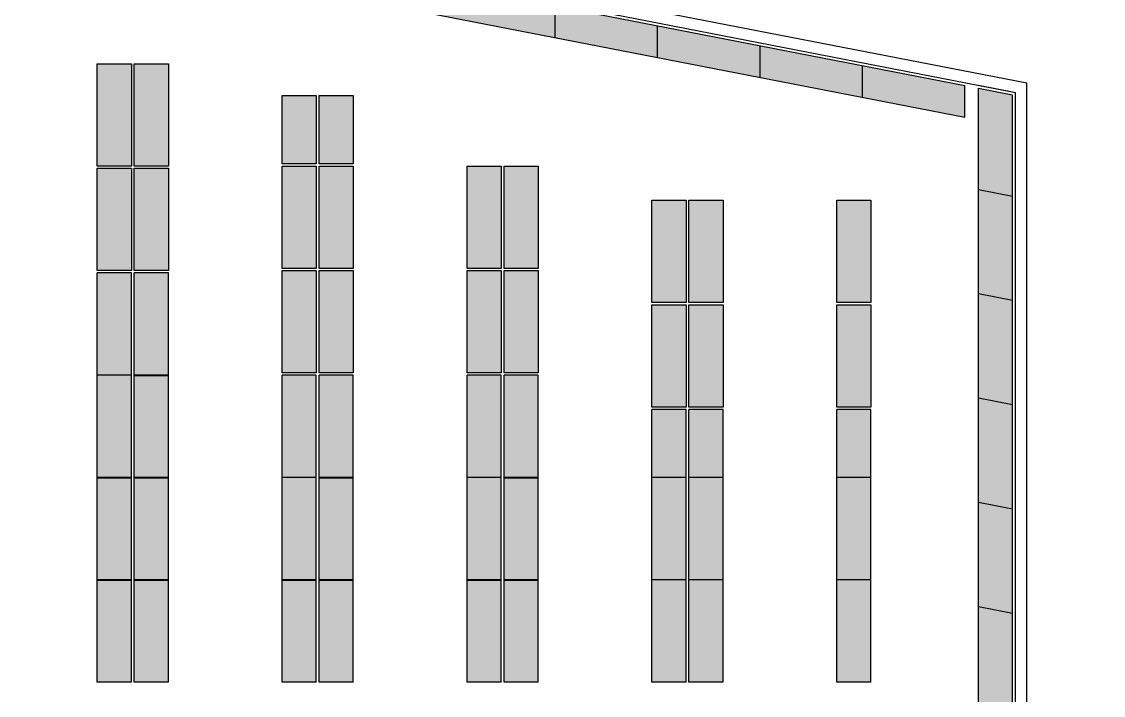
# Model space of a CAD drawing. Header units: centimetres. Extents: x 370416 to 395283, y 44791 to 69658.
# Drawn here: x 379251 to 381152, y 58654 to 59839 of the extents above; entities that cross this region are included whole.
import ezdxf

# ---------------------------------------------------------------- set-up
doc = ezdxf.new("R2010")
doc.units = ezdxf.units.CM
doc.layers.add('D RACK', color=7, linetype='Continuous')

msp = doc.modelspace()

# ---------------------------------------------------------------- hatches: boundary and pattern name
at = {"layer": 'D RACK', "lineweight": -3, "true_color": 0x4554a5, "transparency": 33554483}
h = msp.add_hatch(color=175, dxfattribs=at)
h.dxf.hatch_style = 1
h.paths.add_polyline_path([(380728.6, 59762.3), (380728.6, 59706.3), (380908.6, 59671.2), (380908.6, 59727.3)])
h.paths.add_polyline_path([(380728.6, 59762.3), (380548.6, 59797.4), (380548.6, 59741.4), (380728.6, 59706.3)])
h.paths.add_polyline_path([(380548.6, 59797.4), (380368.6, 59832.4), (380368.6, 59776.4), (380548.6, 59741.4)])
h.paths.add_polyline_path([(380368.6, 59832.4), (380188.6, 59867.5), (380188.6, 59811.5), (380368.6, 59776.4)])
h.paths.add_polyline_path([(380188.6, 59867.5), (380008.6, 59902.5), (380008.6, 59846.5), (380188.6, 59811.5)])
h.paths.add_polyline_path([(379828.6, 59937.6), (379828.6, 59881.6), (380008.6, 59846.5), (380008.6, 59902.5)])
h.paths.add_polyline_path([(379828.6, 59937.6), (379648.6, 59972.7), (379648.6, 59916.6), (379828.6, 59881.6)])
h.paths.add_polyline_path([(379648.6, 59972.7), (379468.6, 60007.7), (379468.6, 59951.7), (379648.6, 59916.6)])
h.paths.add_polyline_path([(378568.6, 60183), (378388.6, 60218), (378388.6, 60162), (378568.6, 60126.9)])
h.paths.add_polyline_path([(378568.6, 60183), (378568.6, 60126.9), (378748.6, 60091.9), (378748.6, 60147.9)])
h.paths.add_polyline_path([(378928.6, 60112.9), (378748.6, 60147.9), (378748.6, 60091.9), (378928.6, 60056.8)])
h.paths.add_polyline_path([(378928.6, 60112.9), (378928.6, 60056.8), (379108.6, 60021.8), (379108.6, 60077.8)])
h.paths.add_polyline_path([(379108.6, 60077.8), (379108.6, 60021.8), (379288.6, 59986.7), (379288.6, 60042.8)])
h.paths.add_polyline_path([(379288.6, 60042.8), (379288.6, 59986.7), (379468.6, 59951.7), (379468.6, 60007.7)])
h = msp.add_hatch(color=175, dxfattribs=at)
h.dxf.hatch_style = 1
h.paths.add_polyline_path([(379443.6, 59581.4), (379383.6, 59581.4), (379383.6, 59401.4), (379443.6, 59401.4)])
h.paths.add_polyline_path([(379508.6, 59581.4), (379448.6, 59581.4), (379448.6, 59401.4), (379508.6, 59401.4)])
h.paths.add_polyline_path([(379508.6, 59765.4), (379448.6, 59765.4), (379448.6, 59585.4), (379508.6, 59585.4)])
h.paths.add_polyline_path([(379443.6, 59765.4), (379383.6, 59765.4), (379383.6, 59585.4), (379443.6, 59585.4)])
h = msp.add_hatch(color=175, dxfattribs=at)
h.dxf.hatch_style = 1
h.paths.add_polyline_path([(379833.6, 59709.4), (379773.6, 59709.4), (379773.6, 59589.4), (379833.6, 59589.4)])
h.paths.add_polyline_path([(379768.6, 59709.4), (379708.6, 59709.4), (379708.6, 59589.4), (379768.6, 59589.4)])
h.paths.add_polyline_path([(379768.6, 59585.4), (379708.6, 59585.4), (379708.6, 59405.4), (379768.6, 59405.4)])
h.paths.add_polyline_path([(379833.6, 59585.4), (379773.6, 59585.4), (379773.6, 59405.4), (379833.6, 59405.4)])
h.paths.add_polyline_path([(379833.6, 59401.4), (379773.6, 59401.4), (379773.6, 59221.4), (379833.6, 59221.4)])
h.paths.add_polyline_path([(379768.6, 59401.4), (379708.6, 59401.4), (379708.6, 59221.4), (379768.6, 59221.4)])
h = msp.add_hatch(color=175, dxfattribs=at)
h.dxf.hatch_style = 1
h.paths.add_polyline_path([(380992.6, 59710.9), (380932.6, 59722.6), (380932.6, 59544.3), (380992.6, 59532.6)])
h = msp.add_hatch(color=175, dxfattribs=at)
h.dxf.hatch_style = 1
h.paths.add_polyline_path([(380158.6, 59401.4), (380098.6, 59401.4), (380098.6, 59221.4), (380158.6, 59221.4)])
h.paths.add_polyline_path([(380093.6, 59401.4), (380033.6, 59401.4), (380033.6, 59221.4), (380093.6, 59221.4)])
h.paths.add_polyline_path([(380093.6, 59585.4), (380033.6, 59585.4), (380033.6, 59405.4), (380093.6, 59405.4)])
h.paths.add_polyline_path([(380158.6, 59585.4), (380098.6, 59585.4), (380098.6, 59405.4), (380158.6, 59405.4)])
h = msp.add_hatch(color=175, dxfattribs=at)
h.dxf.hatch_style = 1
h.paths.add_polyline_path([(380992.6, 59532.6), (380932.6, 59544.3), (380932.6, 59360.9), (380992.6, 59349.3)])
h = msp.add_hatch(color=175, dxfattribs=at)
h.dxf.hatch_style = 1
h.paths.add_polyline_path([(380418.6, 59341.4), (380358.6, 59341.4), (380358.6, 59161.4), (380418.6, 59161.4)])
h.paths.add_polyline_path([(380483.6, 59341.4), (380423.6, 59341.4), (380423.6, 59161.4), (380483.6, 59161.4)])
h.paths.add_polyline_path([(380483.6, 59525.4), (380423.6, 59525.4), (380423.6, 59345.4), (380483.6, 59345.4)])
h.paths.add_polyline_path([(380418.6, 59525.4), (380358.6, 59525.4), (380358.6, 59345.4), (380418.6, 59345.4)])
h = msp.add_hatch(color=175, dxfattribs=at)
h.dxf.hatch_style = 1
h.paths.add_polyline_path([(380743.6, 59341.4), (380683.6, 59341.4), (380683.6, 59161.4), (380743.6, 59161.4)])
h.paths.add_polyline_path([(380743.6, 59525.4), (380683.6, 59525.4), (380683.6, 59345.4), (380743.6, 59345.4)])
h = msp.add_hatch(color=175, dxfattribs=at)
h.dxf.hatch_style = 1
h.paths.add_polyline_path([(379443.6, 59397.4), (379383.6, 59397.4), (379383.6, 59217.4), (379443.6, 59217.4)])
h.paths.add_polyline_path([(379508.6, 59397.4), (379448.6, 59397.4), (379448.6, 59217.4), (379508.6, 59217.4)])
h.paths.add_polyline_path([(379443.6, 59217.4), (379383.6, 59217.4), (379383.6, 59037.4), (379443.6, 59037.4)])
h.paths.add_polyline_path([(379508.6, 59216.1), (379448.6, 59216.1), (379448.6, 59037.4), (379508.6, 59037.4)])
h.paths.add_polyline_path([(379443.6, 59036.1), (379383.6, 59036.1), (379383.6, 58857.4), (379443.6, 58857.4)])
h.paths.add_polyline_path([(379508.6, 59036.1), (379448.6, 59036.1), (379448.6, 58857.4), (379508.6, 58857.4)])
h.paths.add_polyline_path([(379443.6, 58856.1), (379383.6, 58856.1), (379383.6, 58677.4), (379443.6, 58677.4)])
h.paths.add_polyline_path([(379508.6, 58856.1), (379448.6, 58856.1), (379448.6, 58677.4), (379508.6, 58677.4)])
h = msp.add_hatch(color=175, dxfattribs=at)
h.dxf.hatch_style = 1
h.paths.add_polyline_path([(380992.6, 59349.3), (380932.6, 59360.9), (380932.6, 59177.6), (380992.6, 59165.9)])
h = msp.add_hatch(color=175, dxfattribs=at)
h.dxf.hatch_style = 1
h.paths.add_polyline_path([(379768.6, 59217.4), (379708.6, 59217.4), (379708.6, 59037.4), (379768.6, 59037.4)])
h.paths.add_polyline_path([(379833.6, 59217.4), (379773.6, 59217.4), (379773.6, 59037.4), (379833.6, 59037.4)])
h.paths.add_polyline_path([(379768.6, 59037.4), (379708.6, 59037.4), (379708.6, 58857.4), (379768.6, 58857.4)])
h.paths.add_polyline_path([(379833.6, 59036.1), (379773.6, 59036.1), (379773.6, 58857.4), (379833.6, 58857.4)])
h.paths.add_polyline_path([(379768.6, 58856.1), (379708.6, 58856.1), (379708.6, 58677.4), (379768.6, 58677.4)])
h.paths.add_polyline_path([(379833.6, 58856.1), (379773.6, 58856.1), (379773.6, 58677.4), (379833.6, 58677.4)])
h = msp.add_hatch(color=175, dxfattribs=at)
h.dxf.hatch_style = 1
h.paths.add_polyline_path([(380093.6, 59217.4), (380033.6, 59217.4), (380033.6, 59037.4), (380093.6, 59037.4)])
h.paths.add_polyline_path([(380158.6, 59217.4), (380098.6, 59217.4), (380098.6, 59037.4), (380158.6, 59037.4)])
h.paths.add_polyline_path([(380093.6, 59037.4), (380033.6, 59037.4), (380033.6, 58857.4), (380093.6, 58857.4)])
h.paths.add_polyline_path([(380158.6, 59036.1), (380098.6, 59036.1), (380098.6, 58857.4), (380158.6, 58857.4)])
h.paths.add_polyline_path([(380093.6, 58856.1), (380033.6, 58856.1), (380033.6, 58677.4), (380093.6, 58677.4)])
h.paths.add_polyline_path([(380158.6, 58856.1), (380098.6, 58856.1), (380098.6, 58677.4), (380158.6, 58677.4)])
h = msp.add_hatch(color=175, dxfattribs=at)
h.dxf.hatch_style = 1
h.paths.add_polyline_path([(380093.6, 59217.4), (380033.6, 59217.4), (380033.6, 59037.4), (380093.6, 59037.4)])
h.paths.add_polyline_path([(380158.6, 59217.4), (380098.6, 59217.4), (380098.6, 59037.4), (380158.6, 59037.4)])
h.paths.add_polyline_path([(380093.6, 59037.4), (380033.6, 59037.4), (380033.6, 58857.4), (380093.6, 58857.4)])
h.paths.add_polyline_path([(380158.6, 59036.1), (380098.6, 59036.1), (380098.6, 58857.4), (380158.6, 58857.4)])
h.paths.add_polyline_path([(380093.6, 58856.1), (380033.6, 58856.1), (380033.6, 58677.4), (380093.6, 58677.4)])
h.paths.add_polyline_path([(380158.6, 58856.1), (380098.6, 58856.1), (380098.6, 58677.4), (380158.6, 58677.4)])
h = msp.add_hatch(color=175, dxfattribs=at)
h.dxf.hatch_style = 1
h.paths.add_polyline_path([(380992.6, 59165.9), (380932.6, 59177.6), (380932.6, 58994.2), (380992.6, 58982.5)])
h.paths.add_polyline_path([(380992.6, 58982.5), (380932.6, 58994.2), (380932.6, 58810.8), (380992.6, 58799.1)])
h.paths.add_polyline_path([(380992.6, 58799.1), (380932.6, 58810.8), (380932.6, 58627.4), (380992.6, 58615.7)])
h.paths.add_polyline_path([(380992.6, 58615.7), (380932.6, 58627.4), (380932.6, 58444), (380992.6, 58432.3)])
h = msp.add_hatch(color=175, dxfattribs=at)
h.dxf.hatch_style = 1
h.paths.add_polyline_path([(380418.6, 59157.4), (380358.6, 59157.4), (380358.6, 59037.4), (380418.6, 59037.4)])
h.paths.add_polyline_path([(380418.6, 59037.4), (380358.6, 59037.4), (380358.6, 58857.4), (380418.6, 58857.4)])
h.paths.add_polyline_path([(380418.6, 58857.4), (380358.6, 58857.4), (380358.6, 58677.4), (380418.6, 58677.4)])
h = msp.add_hatch(color=175, dxfattribs=at)
h.dxf.hatch_style = 1
h.paths.add_polyline_path([(380483.6, 59157.4), (380423.6, 59157.4), (380423.6, 59037.4), (380483.6, 59037.4)])
h.paths.add_polyline_path([(380483.6, 59037.4), (380423.6, 59037.4), (380423.6, 58857.4), (380483.6, 58857.4)])
h.paths.add_polyline_path([(380483.6, 58857.4), (380423.6, 58857.4), (380423.6, 58677.4), (380483.6, 58677.4)])
h = msp.add_hatch(color=175, dxfattribs=at)
h.dxf.hatch_style = 1
h.paths.add_polyline_path([(380743.6, 59157.4), (380683.6, 59157.4), (380683.6, 59037.4), (380743.6, 59037.4)])
h.paths.add_polyline_path([(380743.6, 59037.4), (380683.6, 59037.4), (380683.6, 58857.4), (380743.6, 58857.4)])
h.paths.add_polyline_path([(380743.6, 58857.4), (380683.6, 58857.4), (380683.6, 58677.4), (380743.6, 58677.4)])

# ---------------------------------------------------------------- linework, layer by layer
for p, q in [((377873.8, 60343.7), (381017.6, 59731.5)), ((377873.8, 60343.7), (381017.6, 59731.5)), ((377873.8, 60343.7), (381017.6, 59731.5)), ((378324.8, 60235.5), (380997.6, 59715)), ((378388.6, 60218), (380908.6, 59727.3)), ((378388.6, 60162), (380908.6, 59671.2)), ((380188.6, 59811.5), (380188.6, 59867.5)), ((380368.6, 59781.5), (380368.6, 59832.4)), ((380368.6, 59776.4), (380368.6, 59832.4)), ((380548.6, 59746.4), (380548.6, 59797.4)), ((380548.6, 59741.4), (380548.6, 59797.4)), ((380728.6, 59706.3), (380728.6, 59762.3)), ((380728.6, 59706.3), (380728.6, 59762.3)), ((380908.6, 59671.2), (380908.6, 59727.3)), ((380932.6, 59727.7), (380992.6, 59716)), ((380932.6, 59727.7), (380992.6, 59716)), ((381017.6, 59628.5), (381017.6, 59731.5)), ((381017.6, 59628.5), (381017.6, 59731.5)), ((379708.6, 59709.4), (379768.6, 59709.4)), ((379773.6, 59709.4), (379833.6, 59709.4)), ((380932.6, 57140.6), (380932.6, 59722.6)), ((380932.6, 59722.6), (380992.6, 59710.9)), ((380932.6, 59722.6), (380992.6, 59710.9)), ((380992.6, 57128.9), (380992.6, 59710.9)), ((380997.6, 59628.5), (380997.6, 59715)), ((380997.6, 59628.5), (380997.6, 59715)), ((380997.6, 56963.5), (380997.6, 59628.5)), ((380997.6, 56963.5), (380997.6, 59628.5)), ((381017.6, 56963.5), (381017.6, 59628.5)), ((381017.6, 59628.5), (381017.6, 59628.5)), ((381017.6, 59628.5), (381017.6, 59628.5)), ((381017.6, 56753.5), (381017.6, 59628.5)), ((381017.6, 59628.5), (381017.6, 59628.5)), ((381017.6, 59628.5), (381017.6, 59628.5)), ((380932.6, 59544.3), (380992.6, 59532.6)), ((380932.6, 59544.3), (380992.6, 59532.6)), ((380932.6, 59544.3), (380992.6, 59532.6)), ((380932.6, 59544.3), (380992.6, 59532.6)), ((379383.6, 58677.4), (379383.6, 59397.4)), ((379383.6, 58677.4), (379383.6, 59397.4)), ((379443.6, 59397.4), (379383.6, 59397.4)), ((379383.6, 58677.4), (379383.6, 59397.4)), ((379383.6, 58677.4), (379383.6, 59397.4)), ((379443.6, 59397.4), (379383.6, 59397.4)), ((379443.6, 58677.4), (379443.6, 59397.4)), ((379443.6, 58677.4), (379443.6, 59397.4)), ((379443.6, 58677.4), (379443.6, 59397.4)), ((379443.6, 58677.4), (379443.6, 59397.4)), ((379448.6, 58677.4), (379448.6, 59397.4)), ((379448.6, 58677.4), (379448.6, 59397.4)), ((379448.6, 58677.4), (379448.6, 59397.4)), ((379508.6, 59397.4), (379448.6, 59397.4)), ((379448.6, 58677.4), (379448.6, 59397.4)), ((379508.6, 59397.4), (379448.6, 59397.4)), ((379448.6, 58677.4), (379448.6, 59397.4)), ((379448.6, 58677.4), (379448.6, 59397.4)), ((379448.6, 58677.4), (379448.6, 59397.4)), ((379508.6, 59397.4), (379448.6, 59397.4)), ((379448.6, 58677.4), (379448.6, 59397.4)), ((379508.6, 59397.4), (379448.6, 59397.4)), ((379508.6, 58677.4), (379508.6, 59397.4)), ((379508.6, 58677.4), (379508.6, 59397.4)), ((379508.6, 58677.4), (379508.6, 59397.4)), ((379508.6, 58677.4), (379508.6, 59397.4)), ((379508.6, 58677.4), (379508.6, 59397.4)), ((379508.6, 58677.4), (379508.6, 59397.4)), ((379508.6, 58677.4), (379508.6, 59397.4)), ((379508.6, 58677.4), (379508.6, 59397.4)), ((380932.6, 59360.9), (380992.6, 59349.3)), ((380932.6, 59360.9), (380992.6, 59349.3)), ((380932.6, 59360.9), (380992.6, 59349.3)), ((380932.6, 59360.9), (380992.6, 59349.3)), ((380932.6, 59360.9), (380992.6, 59349.3)), ((379443.6, 59217.4), (379383.6, 59217.4)), ((379443.6, 59217.4), (379383.6, 59217.4)), ((379508.6, 59217.4), (379448.6, 59217.4)), ((379508.6, 59217.4), (379448.6, 59217.4)), ((379508.6, 59217.4), (379448.6, 59217.4)), ((379508.6, 59217.4), (379448.6, 59217.4)), ((379508.6, 59216.1), (379448.6, 59216.1)), ((379508.6, 59216.1), (379448.6, 59216.1)), ((379508.6, 59216.1), (379448.6, 59216.1)), ((379708.6, 58677.4), (379708.6, 59217.4)), ((379708.6, 58677.4), (379708.6, 59217.4)), ((379768.6, 59217.4), (379708.6, 59217.4)), ((379708.6, 58677.4), (379708.6, 59217.4)), ((379708.6, 58677.4), (379708.6, 59217.4)), ((379768.6, 59217.4), (379708.6, 59217.4)), ((379768.6, 58677.4), (379768.6, 59217.4)), ((379768.6, 58677.4), (379768.6, 59217.4)), ((379768.6, 58677.4), (379768.6, 59217.4)), ((379768.6, 58677.4), (379768.6, 59217.4)), ((379773.6, 58677.4), (379773.6, 59217.4)), ((379773.6, 58677.4), (379773.6, 59217.4)), ((379773.6, 58677.4), (379773.6, 59217.4)), ((379833.6, 59217.4), (379773.6, 59217.4)), ((379773.6, 58677.4), (379773.6, 59217.4)), ((379833.6, 59217.4), (379773.6, 59217.4)), ((379773.6, 58677.4), (379773.6, 59217.4)), ((379773.6, 58677.4), (379773.6, 59217.4)), ((379773.6, 58677.4), (379773.6, 59217.4)), ((379833.6, 59217.4), (379773.6, 59217.4)), ((379773.6, 58677.4), (379773.6, 59217.4)), ((379833.6, 59217.4), (379773.6, 59217.4)), ((379833.6, 58677.4), (379833.6, 59217.4)), ((379833.6, 58677.4), (379833.6, 59217.4)), ((379833.6, 58677.4), (379833.6, 59217.4)), ((379833.6, 58677.4), (379833.6, 59217.4)), ((379833.6, 58677.4), (379833.6, 59217.4)), ((379833.6, 58677.4), (379833.6, 59217.4)), ((379833.6, 58677.4), (379833.6, 59217.4)), ((379833.6, 58677.4), (379833.6, 59217.4)), ((380033.6, 58677.4), (380033.6, 59217.4)), ((380033.6, 58677.4), (380033.6, 59217.4)), ((380093.6, 59217.4), (380033.6, 59217.4)), ((380033.6, 58677.4), (380033.6, 59217.4)), ((380033.6, 58677.4), (380033.6, 59217.4)), ((380093.6, 59217.4), (380033.6, 59217.4)), ((380033.6, 58677.4), (380033.6, 59217.4)), ((380033.6, 58677.4), (380033.6, 59217.4)), ((380093.6, 59217.4), (380033.6, 59217.4)), ((380033.6, 58677.4), (380033.6, 59217.4)), ((380033.6, 58677.4), (380033.6, 59217.4)), ((380093.6, 59217.4), (380033.6, 59217.4)), ((380093.6, 58677.4), (380093.6, 59217.4)), ((380093.6, 58677.4), (380093.6, 59217.4)), ((380093.6, 58677.4), (380093.6, 59217.4)), ((380093.6, 58677.4), (380093.6, 59217.4)), ((380093.6, 58677.4), (380093.6, 59217.4)), ((380093.6, 58677.4), (380093.6, 59217.4)), ((380093.6, 58677.4), (380093.6, 59217.4)), ((380093.6, 58677.4), (380093.6, 59217.4)), ((380098.6, 58677.4), (380098.6, 59217.4)), ((380098.6, 58677.4), (380098.6, 59217.4)), ((380098.6, 58677.4), (380098.6, 59217.4)), ((380158.6, 59217.4), (380098.6, 59217.4)), ((380098.6, 58677.4), (380098.6, 59217.4)), ((380158.6, 59217.4), (380098.6, 59217.4)), ((380098.6, 58677.4), (380098.6, 59217.4)), ((380098.6, 58677.4), (380098.6, 59217.4)), ((380098.6, 58677.4), (380098.6, 59217.4)), ((380158.6, 59217.4), (380098.6, 59217.4)), ((380098.6, 58677.4), (380098.6, 59217.4)), ((380158.6, 59217.4), (380098.6, 59217.4)), ((380098.6, 58677.4), (380098.6, 59217.4)), ((380098.6, 58677.4), (380098.6, 59217.4)), ((380098.6, 58677.4), (380098.6, 59217.4)), ((380158.6, 59217.4), (380098.6, 59217.4)), ((380098.6, 58677.4), (380098.6, 59217.4)), ((380158.6, 59217.4), (380098.6, 59217.4)), ((380098.6, 58677.4), (380098.6, 59217.4)), ((380098.6, 58677.4), (380098.6, 59217.4)), ((380098.6, 58677.4), (380098.6, 59217.4)), ((380158.6, 59217.4), (380098.6, 59217.4)), ((380098.6, 58677.4), (380098.6, 59217.4)), ((380158.6, 59217.4), (380098.6, 59217.4)), ((380158.6, 58677.4), (380158.6, 59217.4)), ((380158.6, 58677.4), (380158.6, 59217.4)), ((380158.6, 58677.4), (380158.6, 59217.4)), ((380158.6, 58677.4), (380158.6, 59217.4)), ((380158.6, 58677.4), (380158.6, 59217.4)), ((380158.6, 58677.4), (380158.6, 59217.4)), ((380158.6, 58677.4), (380158.6, 59217.4)), ((380158.6, 58677.4), (380158.6, 59217.4)), ((380158.6, 58677.4), (380158.6, 59217.4)), ((380158.6, 58677.4), (380158.6, 59217.4)), ((380158.6, 58677.4), (380158.6, 59217.4)), ((380158.6, 58677.4), (380158.6, 59217.4)), ((380158.6, 58677.4), (380158.6, 59217.4)), ((380158.6, 58677.4), (380158.6, 59217.4)), ((380158.6, 58677.4), (380158.6, 59217.4)), ((380158.6, 58677.4), (380158.6, 59217.4)), ((380932.6, 59177.6), (380992.6, 59165.9)), ((380932.6, 59177.6), (380992.6, 59165.9)), ((380932.6, 59177.6), (380992.6, 59165.9)), ((380358.6, 58677.4), (380358.6, 59157.4)), ((380418.6, 59157.4), (380358.6, 59157.4)), ((380418.6, 58677.4), (380418.6, 59157.4)), ((380423.6, 58677.4), (380423.6, 59157.4)), ((380483.6, 59157.4), (380423.6, 59157.4)), ((380483.6, 58677.4), (380483.6, 59157.4)), ((380683.6, 58677.4), (380683.6, 59157.4)), ((380743.6, 59157.4), (380683.6, 59157.4)), ((380743.6, 58677.4), (380743.6, 59157.4)), ((379443.6, 59037.4), (379383.6, 59037.4)), ((379443.6, 59037.4), (379383.6, 59037.4)), ((379443.6, 59036.1), (379383.6, 59036.1)), ((379443.6, 59036.1), (379383.6, 59036.1)), ((379508.6, 59037.4), (379448.6, 59037.4)), ((379508.6, 59037.4), (379448.6, 59037.4)), ((379508.6, 59037.4), (379448.6, 59037.4)), ((379508.6, 59037.4), (379448.6, 59037.4)), ((379508.6, 59036.1), (379448.6, 59036.1)), ((379508.6, 59036.1), (379448.6, 59036.1)), ((379508.6, 59036.1), (379448.6, 59036.1)), ((379508.6, 59036.1), (379448.6, 59036.1)), ((379768.6, 59037.4), (379708.6, 59037.4)), ((379768.6, 59037.4), (379708.6, 59037.4)), ((379833.6, 59037.4), (379773.6, 59037.4)), ((379833.6, 59037.4), (379773.6, 59037.4)), ((379833.6, 59037.4), (379773.6, 59037.4)), ((379833.6, 59037.4), (379773.6, 59037.4)), ((379833.6, 59036.1), (379773.6, 59036.1)), ((379833.6, 59036.1), (379773.6, 59036.1)), ((379833.6, 59036.1), (379773.6, 59036.1)), ((380093.6, 59037.4), (380033.6, 59037.4)), ((380093.6, 59037.4), (380033.6, 59037.4)), ((380093.6, 59037.4), (380033.6, 59037.4)), ((380093.6, 59037.4), (380033.6, 59037.4)), ((380158.6, 59037.4), (380098.6, 59037.4)), ((380158.6, 59037.4), (380098.6, 59037.4)), ((380158.6, 59037.4), (380098.6, 59037.4)), ((380158.6, 59037.4), (380098.6, 59037.4)), ((380158.6, 59037.4), (380098.6, 59037.4)), ((380158.6, 59037.4), (380098.6, 59037.4)), ((380158.6, 59037.4), (380098.6, 59037.4)), ((380158.6, 59037.4), (380098.6, 59037.4)), ((380158.6, 59036.1), (380098.6, 59036.1)), ((380158.6, 59036.1), (380098.6, 59036.1)), ((380158.6, 59036.1), (380098.6, 59036.1)), ((380158.6, 59036.1), (380098.6, 59036.1)), ((380158.6, 59036.1), (380098.6, 59036.1)), ((380158.6, 59036.1), (380098.6, 59036.1)), ((380418.6, 59037.4), (380358.6, 59037.4)), ((380483.6, 59037.4), (380423.6, 59037.4)), ((380743.6, 59037.4), (380683.6, 59037.4)), ((380932.6, 58994.2), (380992.6, 58982.5)), ((380932.6, 58994.2), (380992.6, 58982.5)), ((380932.6, 58994.2), (380992.6, 58982.5)), ((380932.6, 58994.2), (380992.6, 58982.5)), ((379443.6, 58857.4), (379383.6, 58857.4)), ((379443.6, 58857.4), (379383.6, 58857.4)), ((379443.6, 58856.1), (379383.6, 58856.1)), ((379443.6, 58856.1), (379383.6, 58856.1)), ((379508.6, 58857.4), (379448.6, 58857.4)), ((379508.6, 58857.4), (379448.6, 58857.4)), ((379508.6, 58857.4), (379448.6, 58857.4)), ((379508.6, 58857.4), (379448.6, 58857.4)), ((379508.6, 58856.1), (379448.6, 58856.1)), ((379508.6, 58856.1), (379448.6, 58856.1)), ((379508.6, 58856.1), (379448.6, 58856.1)), ((379508.6, 58856.1), (379448.6, 58856.1)), ((379768.6, 58857.4), (379708.6, 58857.4)), ((379768.6, 58857.4), (379708.6, 58857.4)), ((379768.6, 58856.1), (379708.6, 58856.1)), ((379768.6, 58856.1), (379708.6, 58856.1)), ((379833.6, 58857.4), (379773.6, 58857.4)), ((379833.6, 58857.4), (379773.6, 58857.4)), ((379833.6, 58857.4), (379773.6, 58857.4)), ((379833.6, 58857.4), (379773.6, 58857.4)), ((379833.6, 58856.1), (379773.6, 58856.1)), ((379833.6, 58856.1), (379773.6, 58856.1)), ((379833.6, 58856.1), (379773.6, 58856.1)), ((379833.6, 58856.1), (379773.6, 58856.1)), ((380093.6, 58857.4), (380033.6, 58857.4)), ((380093.6, 58857.4), (380033.6, 58857.4)), ((380093.6, 58857.4), (380033.6, 58857.4)), ((380093.6, 58857.4), (380033.6, 58857.4)), ((380093.6, 58856.1), (380033.6, 58856.1)), ((380093.6, 58856.1), (380033.6, 58856.1)), ((380093.6, 58856.1), (380033.6, 58856.1)), ((380093.6, 58856.1), (380033.6, 58856.1)), ((380158.6, 58857.4), (380098.6, 58857.4)), ((380158.6, 58857.4), (380098.6, 58857.4)), ((380158.6, 58857.4), (380098.6, 58857.4)), ((380158.6, 58857.4), (380098.6, 58857.4)), ((380158.6, 58857.4), (380098.6, 58857.4)), ((380158.6, 58857.4), (380098.6, 58857.4)), ((380158.6, 58857.4), (380098.6, 58857.4)), ((380158.6, 58857.4), (380098.6, 58857.4)), ((380158.6, 58856.1), (380098.6, 58856.1)), ((380158.6, 58856.1), (380098.6, 58856.1)), ((380158.6, 58856.1), (380098.6, 58856.1)), ((380158.6, 58856.1), (380098.6, 58856.1)), ((380158.6, 58856.1), (380098.6, 58856.1)), ((380158.6, 58856.1), (380098.6, 58856.1)), ((380158.6, 58856.1), (380098.6, 58856.1)), ((380158.6, 58856.1), (380098.6, 58856.1)), ((380418.6, 58857.4), (380358.6, 58857.4)), ((380483.6, 58857.4), (380423.6, 58857.4)), ((380743.6, 58857.4), (380683.6, 58857.4)), ((380932.6, 58810.8), (380992.6, 58799.1)), ((380932.6, 58810.8), (380992.6, 58799.1)), ((380932.6, 58810.8), (380992.6, 58799.1)), ((380932.6, 58810.8), (380992.6, 58799.1)), ((379443.6, 58677.4), (379383.6, 58677.4)), ((379443.6, 58677.4), (379383.6, 58677.4)), ((379383.6, 58677.4), (379383.6, 58677.4)), ((379508.6, 58677.4), (379448.6, 58677.4)), ((379508.6, 58677.4), (379448.6, 58677.4)), ((379508.6, 58677.4), (379448.6, 58677.4)), ((379508.6, 58677.4), (379448.6, 58677.4)), ((379768.6, 58677.4), (379708.6, 58677.4)), ((379768.6, 58677.4), (379708.6, 58677.4)), ((379833.6, 58677.4), (379773.6, 58677.4)), ((379833.6, 58677.4), (379773.6, 58677.4)), ((379833.6, 58677.4), (379773.6, 58677.4)), ((379833.6, 58677.4), (379773.6, 58677.4)), ((380093.6, 58677.4), (380033.6, 58677.4)), ((380093.6, 58677.4), (380033.6, 58677.4)), ((380093.6, 58677.4), (380033.6, 58677.4)), ((380093.6, 58677.4), (380033.6, 58677.4)), ((380158.6, 58677.4), (380098.6, 58677.4)), ((380158.6, 58677.4), (380098.6, 58677.4)), ((380158.6, 58677.4), (380098.6, 58677.4)), ((380158.6, 58677.4), (380098.6, 58677.4)), ((380158.6, 58677.4), (380098.6, 58677.4)), ((380158.6, 58677.4), (380098.6, 58677.4)), ((380158.6, 58677.4), (380098.6, 58677.4)), ((380158.6, 58677.4), (380098.6, 58677.4)), ((380418.6, 58677.4), (380358.6, 58677.4)), ((380483.6, 58677.4), (380423.6, 58677.4)), ((380743.6, 58677.4), (380683.6, 58677.4)), ((380683.6, 58677.4), (380683.6, 58677.4))]:
    msp.add_line(p, q)
for points in [[(379383.6, 59765.4), (379383.6, 59765.4), (379443.6, 59765.4), (379443.6, 59585.4), (379383.6, 59585.4), (379383.6, 59765.4)], [(379448.6, 59765.4), (379448.6, 59765.4), (379508.6, 59765.4), (379508.6, 59585.4), (379448.6, 59585.4), (379448.6, 59765.4)], [(379768.6, 59709.4), (379768.6, 59589.4), (379708.6, 59589.4), (379708.6, 59709.4)], [(379833.6, 59709.4), (379833.6, 59589.4), (379773.6, 59589.4), (379773.6, 59709.4)], [(379383.6, 59581.4), (379383.6, 59581.4), (379443.6, 59581.4), (379443.6, 59401.4), (379383.6, 59401.4), (379383.6, 59581.4)], [(379448.6, 59581.4), (379448.6, 59581.4), (379508.6, 59581.4), (379508.6, 59401.4), (379448.6, 59401.4), (379448.6, 59581.4)], [(379708.6, 59585.4), (379708.6, 59585.4), (379768.6, 59585.4), (379768.6, 59405.4), (379708.6, 59405.4), (379708.6, 59585.4)], [(379773.6, 59585.4), (379773.6, 59585.4), (379833.6, 59585.4), (379833.6, 59405.4), (379773.6, 59405.4), (379773.6, 59585.4)], [(380033.6, 59585.4), (380033.6, 59585.4), (380093.6, 59585.4), (380093.6, 59405.4), (380033.6, 59405.4), (380033.6, 59585.4)], [(380098.6, 59585.4), (380098.6, 59585.4), (380158.6, 59585.4), (380158.6, 59405.4), (380098.6, 59405.4), (380098.6, 59585.4)], [(380358.6, 59525.4), (380358.6, 59525.4), (380418.6, 59525.4), (380418.6, 59345.4), (380358.6, 59345.4), (380358.6, 59525.4)], [(380423.6, 59525.4), (380423.6, 59525.4), (380483.6, 59525.4), (380483.6, 59345.4), (380423.6, 59345.4), (380423.6, 59525.4)], [(380683.6, 59525.4), (380683.6, 59525.4), (380743.6, 59525.4), (380743.6, 59345.4), (380683.6, 59345.4), (380683.6, 59525.4)], [(379708.6, 59401.4), (379708.6, 59401.4), (379768.6, 59401.4), (379768.6, 59221.4), (379708.6, 59221.4), (379708.6, 59401.4)], [(379773.6, 59401.4), (379773.6, 59401.4), (379833.6, 59401.4), (379833.6, 59221.4), (379773.6, 59221.4), (379773.6, 59401.4)], [(380033.6, 59401.4), (380033.6, 59401.4), (380093.6, 59401.4), (380093.6, 59221.4), (380033.6, 59221.4), (380033.6, 59401.4)], [(380098.6, 59401.4), (380098.6, 59401.4), (380158.6, 59401.4), (380158.6, 59221.4), (380098.6, 59221.4), (380098.6, 59401.4)], [(380358.6, 59341.4), (380358.6, 59341.4), (380418.6, 59341.4), (380418.6, 59161.4), (380358.6, 59161.4), (380358.6, 59341.4)], [(380423.6, 59341.4), (380423.6, 59341.4), (380483.6, 59341.4), (380483.6, 59161.4), (380423.6, 59161.4), (380423.6, 59341.4)], [(380683.6, 59341.4), (380683.6, 59341.4), (380743.6, 59341.4), (380743.6, 59161.4), (380683.6, 59161.4), (380683.6, 59341.4)]]:
    msp.add_lwpolyline(points)
msp.add_circle((382849.7, 57224.7), 12433.5)

doc.saveas('drawing.dxf')
